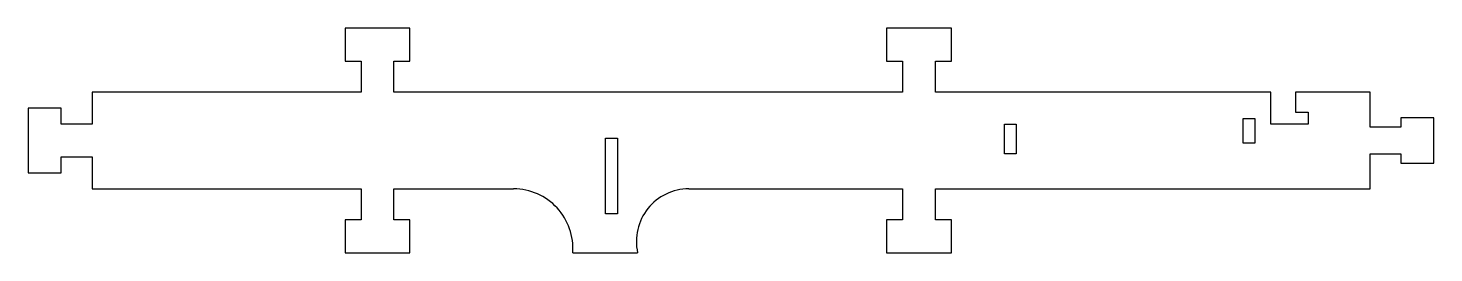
# Model space of a CAD drawing. Header units: millimetres. Extents: x -110 to 110, y -18 to 18.
import ezdxf

# ---------------------------------------------------------------- set-up
doc = ezdxf.new("R2010")
doc.units = ezdxf.units.MM
doc.layers.get('0').update_dxf_attribs({"linetype": 'CONTINUOUS'})

msp = doc.modelspace()

# ---------------------------------------------------------------- linework, layer by layer
for p, q in [((-50.28, 17.58), (-60.43, 17.58)), ((-60.43, 17.58), (-60.43, 12.43)), ((-50.28, 12.43), (-50.28, 17.58)), ((34.52, 17.58), (24.37, 17.58)), ((24.37, 17.58), (24.37, 12.43)), ((34.52, 12.43), (34.52, 17.58)), ((-60.43, 12.43), (-57.93, 12.43)), ((-57.93, 12.43), (-57.93, 7.58)), ((-52.78, 7.58), (-52.78, 12.43)), ((-52.78, 12.43), (-50.28, 12.43)), ((24.37, 12.43), (26.87, 12.43)), ((26.87, 12.43), (26.87, 7.58)), ((32.02, 7.58), (32.02, 12.43)), ((32.02, 12.43), (34.52, 12.43)), ((-57.93, 7.58), (-100.07, 7.58)), ((-100.07, 7.58), (-100.07, 2.58)), ((26.87, 7.58), (-52.78, 7.58)), ((84.53, 7.58), (32.02, 7.58)), ((84.53, 2.58), (84.53, 7.58)), ((100.08, 7.58), (88.38, 7.58)), ((88.38, 7.58), (88.38, 4.42)), ((100.08, 2.07), (100.08, 7.58)), ((-104.92, 5.08), (-110.07, 5.08)), ((-110.07, 5.08), (-110.07, -5.08)), ((-104.92, 2.58), (-104.92, 5.08)), ((88.38, 4.42), (90.38, 4.42)), ((90.38, 4.42), (90.38, 2.58)), ((-100.07, 2.58), (-104.92, 2.58)), ((42.81, -2.1), (42.81, 2.55)), ((42.81, 2.55), (44.66, 2.55)), ((44.66, 2.55), (44.66, -2.1)), ((80.21, 3.45), (82.06, 3.45)), ((80.21, -0.4), (80.21, 3.45)), ((82.06, 3.45), (82.06, -0.4)), ((90.38, 2.58), (84.53, 2.58)), ((110.08, 3.57), (104.92, 3.57)), ((104.92, 3.57), (104.92, 2.07)), ((110.08, -3.57), (110.08, 3.57)), ((-19.64, -11.47), (-19.64, 0.38)), ((-19.64, 0.38), (-17.79, 0.38)), ((-17.79, 0.38), (-17.79, -11.47)), ((104.92, 2.07), (100.08, 2.07)), ((44.66, -2.1), (42.81, -2.1)), ((82.06, -0.4), (80.21, -0.4)), ((100.08, -7.58), (100.08, -2.07)), ((100.08, -2.07), (104.92, -2.07)), ((104.92, -2.07), (104.92, -3.57)), ((-104.92, -5.08), (-104.92, -2.58)), ((-104.92, -2.58), (-100.07, -2.58)), ((-100.07, -2.58), (-100.07, -7.58)), ((104.92, -3.57), (110.08, -3.57)), ((-110.07, -5.08), (-104.92, -5.08)), ((-100.07, -7.58), (-57.93, -7.58)), ((-57.93, -7.58), (-57.93, -12.42)), ((-52.78, -12.42), (-52.78, -7.58)), ((-52.78, -7.58), (-34.04, -7.58)), ((-6.61, -7.58), (26.87, -7.58)), ((26.87, -7.58), (26.87, -12.42)), ((32.02, -7.58), (100.08, -7.58)), ((32.02, -12.42), (32.02, -7.58)), ((-57.93, -12.42), (-60.43, -12.42)), ((-60.43, -12.42), (-60.43, -17.58)), ((-50.28, -12.42), (-52.78, -12.42)), ((-50.28, -17.58), (-50.28, -12.42)), ((-17.79, -11.47), (-19.64, -11.47)), ((26.87, -12.42), (24.37, -12.42)), ((24.37, -12.42), (24.37, -17.58)), ((34.52, -12.42), (32.02, -12.42)), ((34.52, -17.58), (34.52, -12.42)), ((-60.43, -17.58), (-50.28, -17.58)), ((-24.79, -17.58), (-14.62, -17.58)), ((24.37, -17.58), (34.52, -17.58))]:
    msp.add_line(p, q)
for centre, radius, start, end in [((-34.04, -16.85), 9.28, -4.4573, 90), ((-6.61, -15.78), 8.21, 90, 192.6004)]:
    msp.add_arc(centre, radius, start, end)

doc.saveas('drawing.dxf')
